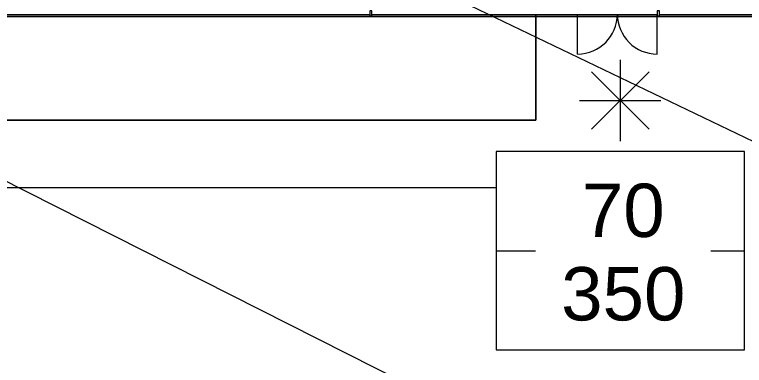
# Model space of a CAD drawing. Header units: inches. Extents: x -1442 to 61540, y -36095 to 93.
# Drawn here: x 59768 to 60415, y -23109 to -22799 of the extents above; entities that cross this region are included whole.
import ezdxf

# ---------------------------------------------------------------- set-up
doc = ezdxf.new("R2010")
doc.units = ezdxf.units.IN
doc.header["$MEASUREMENT"] = 0
for name, color, linetype, lineweight in [('A-DETL-THIN', 151, 'Continuous', 9), ('A-DETL-WIDE', 214, 'Continuous', 15), ('A-DOOR', 31, 'Continuous', 9), ('A-GLAZ-CWMG', 51, 'Continuous', 9), ('C-TOPO', 7, 'Continuous', 9), ('G-ANNO-TEXT', 231, 'Continuous', 9), ('L-SITE-WALL', 31, 'Continuous', 9)]:
    doc.layers.add(name, color=color, linetype=linetype, lineweight=lineweight)
doc.styles.add('Arial_1', font='arial.ttf', dxfattribs={"height": 47.209581})

# ---------------------------------------------------------------- blocks, each defined once
blk = doc.blocks.new('Struct_Xcel_Sports Complex_rvt-2-Life Safety Plan')
at = {"layer": 'L-SITE-WALL', "color": 7}
for p, q in [((25834.02, -22798.8), (25244.3, -22798.8)), ((26088.45, -22798.8), (25836.02, -22798.8)), ((26284.02, -22798.8), (26090.45, -22798.8))]:
    blk.add_line(p, q, dxfattribs=at)
blk = doc.blocks.new('Door_Single_Storefront - one-1371400-Life Safety Plan')
at = {"layer": 'A-DOOR'}
blk.add_line((-17.59375, -35.1875), (-17.59375, 0), dxfattribs=at)
blk.add_arc((-17.59375, 0), 35.1875, 270, 0, dxfattribs=at)
blk = doc.blocks.new('Door_Single_Storefront - one-1371401-Life Safety Plan')
at = {"layer": 'A-DOOR'}
blk.add_line((-17.59375, 35.1875), (-17.59375, 0), dxfattribs=at)
blk.add_arc((-17.59375, 0), 35.1875, 360, 90, dxfattribs=at)
blk = doc.blocks.new('Rectangular Mullion - Exterior 2_ x 4_5_-1142343-Life Safety Plan')
at = {"layer": 'A-GLAZ-CWMG'}
for p, q in [((-1, 1.5), (1, 1.5)), ((-1, -3), (-1, 1.5)), ((1, 1.5), (1, -3)), ((1, -3), (-1, -3))]:
    blk.add_line(p, q, dxfattribs=at)
blk = doc.blocks.new('Rectangular Mullion - Exterior 2_ x 4_5_-1142359-Life Safety Plan')
at = {"layer": 'A-GLAZ-CWMG'}
for p, q in [((-2, 1.5), (0, 1.5)), ((-2, -3), (-2, 1.5)), ((0, 1.5), (0, -3)), ((0, -3), (-2, -3))]:
    blk.add_line(p, q, dxfattribs=at)

msp = doc.modelspace()

# ---------------------------------------------------------------- linework, layer by layer
at = {"layer": 'A-DETL-THIN'}
for p, q in [((60414.52, -22919.81), (60194.76, -22919.81)), ((60194.76, -22919.81), (60194.76, -23095.62)), ((60414.52, -23095.62), (60414.52, -22919.81)), ((60194.76, -23095.62), (60414.52, -23095.62))]:
    msp.add_line(p, q, dxfattribs=at)
at = {"layer": 'A-DETL-WIDE'}
for p, q in [((60304.64, -22838.69), (60304.64, -22910.69)), ((60279.19, -22900.15), (60330.1, -22849.24)), ((60330.1, -22900.15), (60279.19, -22849.24)), ((60268.64, -22874.69), (60340.64, -22874.69)), ((60194.76, -23007.72), (60414.52, -23007.72))]:
    msp.add_line(p, q, dxfattribs=at)
at = {"layer": 'C-TOPO'}
for p, q in [((60229.81, -22892.07), (60229.81, -22798.8)), ((60229.81, -22798.8), (60337.24, -22798.8)), ((60337.24, -22798.8), (60229.81, -22798.8)), ((60229.81, -22798.8), (60229.81, -22892.07)), ((60339.24, -22798.8), (60532.81, -22798.8)), ((60532.81, -22798.8), (60339.24, -22798.8)), ((58492.81, -22892.07), (60229.81, -22892.07)), ((60229.81, -22892.07), (58492.81, -22892.07)), ((60194.76, -22952.07), (58550.05, -22952.07)), ((60194.76, -22952.07), (58550.05, -22952.07))]:
    msp.add_line(p, q, dxfattribs=at)
at = {"layer": 'G-ANNO-TEXT', "color": 145}
msp.add_line((59320.69, -22723.66), (60761.38, -23451.74), dxfattribs=at)
at = {"layer": 'L-SITE-WALL'}
for p, q in [((59493.1, -22798.8), (60082.81, -22798.8)), ((60084.81, -22798.8), (60337.24, -22798.8)), ((60339.24, -22798.8), (60532.81, -22798.8)), ((60535.68, -22800.8), (59493.13, -22800.8))]:
    msp.add_line(p, q, dxfattribs=at)

# ---------------------------------------------------------------- block references
at = {"color": 250, "lineweight": 5}
msp.add_blockref('Struct_Xcel_Sports Complex_rvt-2-Life Safety Plan', (34248.79, 0), dxfattribs=at)
at = {"layer": 'A-DOOR'}
msp.add_blockref('Door_Single_Storefront - one-1371400-Life Safety Plan', (60284.46, -22798.43), dxfattribs=at)
at = {"layer": 'A-DOOR', "rotation": 180}
msp.add_blockref('Door_Single_Storefront - one-1371401-Life Safety Plan', (60319.65, -22798.43), dxfattribs=at)
at = {"layer": 'A-GLAZ-CWMG', "extrusion": (0, 0, -1), "rotation": 180}
for name, p in [('Rectangular Mullion - Exterior 2_ x 4_5_-1142359-Life Safety Plan', (-60084.81, -22798.43)), ('Rectangular Mullion - Exterior 2_ x 4_5_-1142343-Life Safety Plan', (-60338.24, -22798.43))]:
    msp.add_blockref(name, p, dxfattribs=at)

# ---------------------------------------------------------------- next in the draw order: texts
at = {"layer": 'G-ANNO-TEXT', "color": 153, "insert": (60307.29, -22948.37), "char_height": 47.21, "width": 131.328, "attachment_point": 2, "line_spacing_factor": 0.938532, "style": 'Arial_1', "bg_fill": 3, "box_fill_scale": 1.25, "bg_fill_color": 0, "bg_fill_transparency": 0}
msp.add_mtext('70\\P350\\P', dxfattribs=at)

# ---------------------------------------------------------------- next in the draw order: linework, layer by layer
at = {"layer": 'G-ANNO-TEXT', "color": 145}
msp.add_line((59909.15, -22664.27), (60777.01, -23081.48), dxfattribs=at)

doc.saveas('drawing.dxf')
